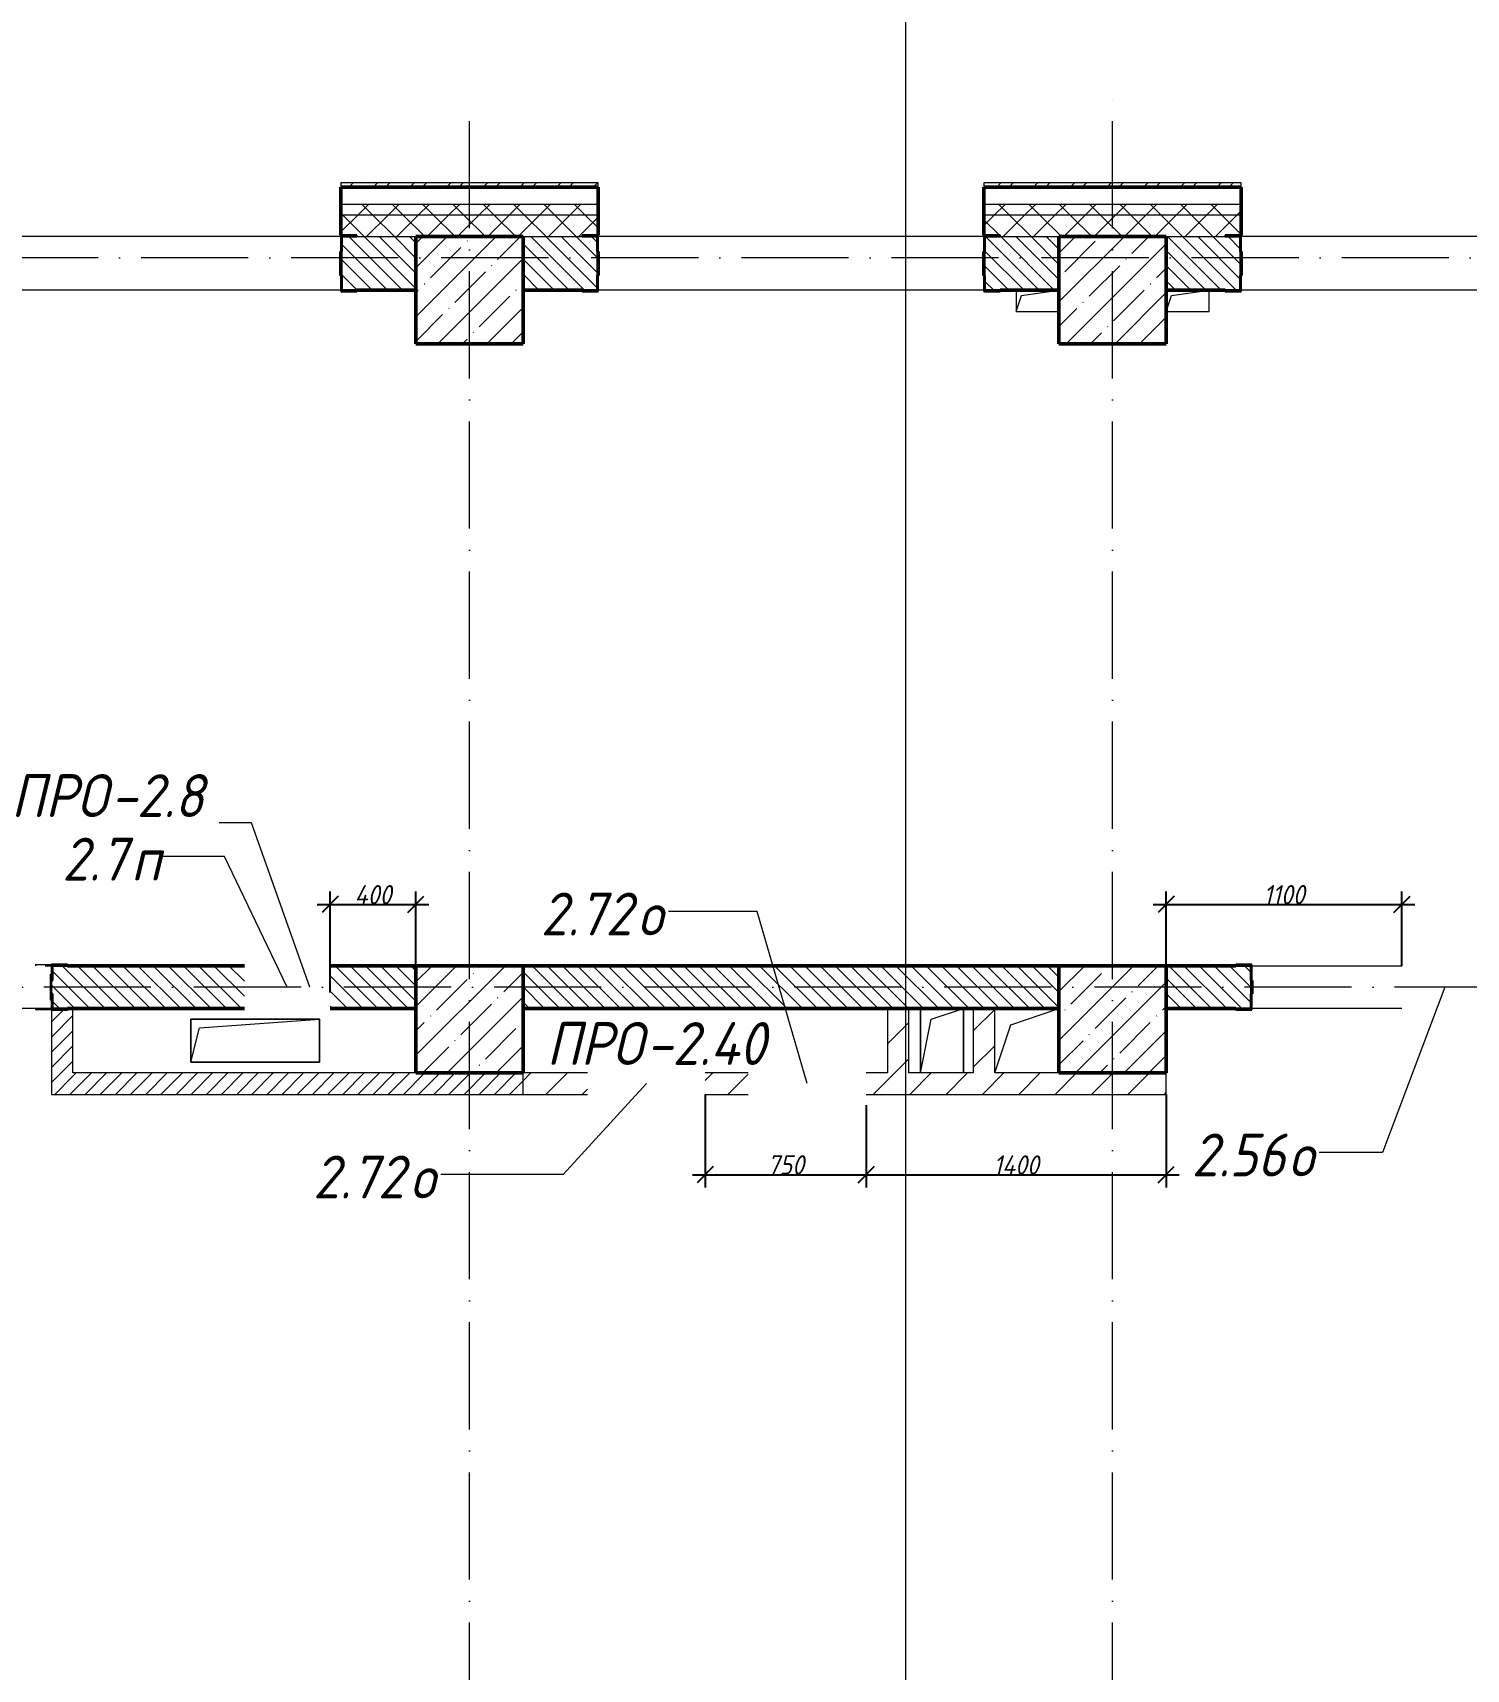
# Model space of a CAD drawing. Header units: millimetres. Extents: x -401725 to 250493, y 305116 to 802890.
# Drawn here: x 41903 to 48591, y 313343 to 320974 of the extents above; entities that cross this region are included whole.
import ezdxf

# ---------------------------------------------------------------- set-up
doc = ezdxf.new("R2010")
doc.units = ezdxf.units.MM
doc.linetypes.add('50_200_ШТРИХ_1Т_ш5_п1_п1_', pattern=[700, 500, -100, 0, -100])
for name, color, linetype, lineweight in [('A-____-____-DIMS', 7, 'Continuous', 9), ('A-FLOR-____-OTLN', 7, 'Continuous', 9), ('A-GENM-____-IDEN', 7, 'Continuous', 9), ('A-GENM-____-MCUT', 7, 'Continuous', 25), ('A-GENM-____-OTLN', 7, 'Continuous', 9), ('A-GENM-____-OTLN-1', 7, 'Continuous', 25), ('A-GLAZ-____-IDEN', 7, 'Continuous', 9), ('A-WALL-____-MCUT-2', 7, 'Continuous', 50), ('A-WALL-____-MCUT-3', 7, 'Continuous', 9), ('A-WALL-____-OTLN', 7, 'Continuous', 9), ('A-WALL-____-PATT-1', 7, 'Continuous', 9), ('A-WALL-FNSH-MCUT-1', 7, 'Continuous', 9), ('I-WALL-____-OTLN', 7, 'Continuous', 9), ('S-COLS-____-MCUT', 7, 'Continuous', 50), ('S-COLS-____-OTLN', 7, 'Continuous', 9), ('S-GRID-____-OTLN-1', 7, '50_200_ШТРИХ_1Т_ш5_п1_п1_', 9)]:
    doc.layers.add(name, color=color, linetype=linetype, lineweight=lineweight)
doc.layers.add('G-____-____-SYMB-1', color=9, linetype='Continuous', lineweight=9, true_color=0x808080)
doc.styles.add('ISOCPEUR_I_7', font='isocpeui.ttf', dxfattribs={"width": 0.9, "height": 90})
doc.styles.add('ISOCPEUR_I_9', font='isocpeui.ttf', dxfattribs={"width": 0.9, "height": 250})
doc.dimstyles.new('ISO-1_8_0_9К_СРЕДНИЙ_Кладочные_2', dxfattribs={"dimscale": 304.8, "dimtxt": 89.638306, "dimasz": 0.246063, "dimexe": 0.19685, "dimexo": 0, "dimgap": 0, "dimtad": 1, "dimdec": 3, "dimrnd": 0.001, "dimdsep": 46, "dimtxsty": 'ISOCPEUR_I_7', "dimblk1": 'OBLIQUE', "dimblk2": 'OBLIQUE', "dimsah": 1, "dimcen": 0.09, "dimdle": 0.19685, "dimazin": 0, "dimtfac": 1, "dimtdec": 4, "dimtix": 1, "dimtmove": 1, "dimatfit": 3, "dimfxl": 1, "dimtvp": 1, "dimtolj": 1, "dimtzin": 0, "dimarcsym": 2})
pattern_1 = [(45, (-15659.08, 310542.9), (-70.71068, 70.71068), []), (135, (-15659.08, 310542.9), (-70.71068, -70.71068), [])]
pattern_2 = [(45, (-15659.08, 310542.9), (-35.35534, 35.35534), [])]
pattern_3 = [(135, (-15659.08, 310542.9), (-35.35534, -35.35534), [])]
pattern_4 = [(45, (-15659.08, 310542.9), (-84.85281, 84.85281), [])]

# ---------------------------------------------------------------- blocks, each defined once
blk = doc.blocks.new('BSC_Колонна _Прямоугольная - 500х500-V54-АР1_План отверстий 2 этажа в осях 1-64_А-ГГ')
at = {"layer": 'S-COLS-____-OTLN'}
h = blk.add_hatch(dxfattribs=at)
h.set_pattern_fill('FP_83', color=256, style=0, pattern_type=2)
h.set_pattern_definition([(45, (-59600, -5831.04), (-114.04925, 114.04925), []), (45, (-59485.95, -5831.04), (-114.04925, 114.04925), [201.613, -40.323, 3.353, -36.97])])
h.paths.add_polyline_path([(-250, -250), (250, -250), (250, 250), (-250, 250)], flags=0)
at = {"layer": 'S-COLS-____-MCUT'}
for p, q in [((250, 250), (-250, 250)), ((-250, 250), (-250, -250)), ((250, -250), (250, 250)), ((-250, -250), (250, -250))]:
    blk.add_line(p, q, dxfattribs=at)
blk = doc.blocks.new('BSC_Колонна _Прямоугольная - 500х500-V92-АР1_План отверстий 2 этажа в осях 1-64_А-ГГ')
at = {"layer": 'S-COLS-____-OTLN'}
h = blk.add_hatch(dxfattribs=at)
h.set_pattern_fill('FP_121', color=256, style=0, pattern_type=2)
h.set_pattern_definition([(45, (-62600, -5831.04), (-114.04925, 114.04925), []), (45, (-62485.95, -5831.04), (-114.04925, 114.04925), [201.613, -40.323, 3.353, -36.97])])
h.paths.add_polyline_path([(-250, -250), (250, -250), (250, 250), (-250, 250)], flags=0)
at = {"layer": 'S-COLS-____-MCUT'}
for p, q in [((250, 250), (-250, 250)), ((-250, 250), (-250, -250)), ((250, -250), (250, 250)), ((-250, -250), (250, -250))]:
    blk.add_line(p, q, dxfattribs=at)
blk = doc.blocks.new('BSC_Колонна _Прямоугольная - 500х500-V97-АР1_План отверстий 2 этажа в осях 1-64_А-ГГ')
at = {"layer": 'S-COLS-____-OTLN'}
h = blk.add_hatch(dxfattribs=at)
h.set_pattern_fill('FP_126', color=256, style=0, pattern_type=2)
h.set_pattern_definition([(45, (-62600, -9231.04), (-114.04925, 114.04925), []), (45, (-62485.95, -9231.04), (-114.04925, 114.04925), [201.613, -40.323, 3.353, -36.97])])
h.paths.add_polyline_path([(-250, -250), (250, -250), (250, 250), (-250, 250), (-250, 104.8)], flags=0)
at = {"layer": 'S-COLS-____-MCUT'}
for p, q in [((250, 250), (-250, 250)), ((-250, 250), (-250, -250)), ((250, -250), (250, 250)), ((-250, -250), (250, -250))]:
    blk.add_line(p, q, dxfattribs=at)
blk = doc.blocks.new('BSC_Колонна _Прямоугольная - 500х500-V116-АР1_План отверстий 2 этажа в осях 1-64_А-ГГ')
at = {"layer": 'S-COLS-____-OTLN'}
h = blk.add_hatch(dxfattribs=at)
h.set_pattern_fill('FP_145', color=256, style=0, pattern_type=2)
h.set_pattern_definition([(45, (-59600, -9231.04), (-114.04925, 114.04925), []), (45, (-59485.95, -9231.04), (-114.04925, 114.04925), [201.613, -40.323, 3.353, -36.97])])
h.paths.add_polyline_path([(-250, -250), (250, -250), (250, 250), (-250, 250), (-250, 104.8)], flags=0)
at = {"layer": 'S-COLS-____-MCUT'}
for p, q in [((250, 250), (-250, 250)), ((-250, 250), (-250, -250)), ((250, -250), (250, 250)), ((-250, -250), (250, -250))]:
    blk.add_line(p, q, dxfattribs=at)
blk = doc.blocks.new('Фахверк_СКБ_Уголок - 250_2700-27497298-АР1_План отверстий 2 этажа в осях 1-64_А-ГГ')
at = {"layer": 'A-GENM-____-MCUT'}
for p, q in [((200, 181), (125, 181)), ((125, 181), (125, 106)), ((131, 106), (131, 175)), ((131, 175), (200, 175)), ((200, 175), (200, 181)), ((125, 106), (131, 106)), ((131, -6), (125, -6)), ((125, -6), (125, -81)), ((131, -75), (131, -6)), ((200, -75), (131, -75)), ((200, -81), (200, -75)), ((125, -81), (200, -81))]:
    blk.add_line(p, q, dxfattribs=at)
blk = doc.blocks.new('Фахверк_СКБ_Уголок - 200_3960-28268576-АР1_План отверстий 2 этажа в осях 1-64_А-ГГ')
at = {"layer": 'A-GENM-____-MCUT'}
for p, q in [((200, 156), (125, 156)), ((125, 156), (125, 81)), ((200, 150), (200, 156)), ((125, 81), (131, 81)), ((131, 81), (131, 150)), ((131, 150), (200, 150)), ((131, 19), (125, 19)), ((125, 19), (125, -56)), ((131, -50), (131, 19)), ((125, -56), (200, -56)), ((200, -50), (131, -50)), ((200, -56), (200, -50))]:
    blk.add_line(p, q, dxfattribs=at)
blk = doc.blocks.new('154_Стойка_СКБ_Уголок - СМ-2480_200-28346303-АР1_План отверстий 2 этажа в осях 1-64_А-ГГ')
at = {"layer": 'A-GENM-____-MCUT'}
for p, q in [((125, 156), (125, 81)), ((200, 156), (125, 156)), ((200, 150), (200, 156)), ((125, 81), (131, 81)), ((131, 81), (131, 150)), ((131, 150), (200, 150)), ((131, 19), (125, 19)), ((125, 19), (125, -56)), ((131, -50), (131, 19)), ((125, -56), (200, -56)), ((200, -50), (131, -50)), ((200, -56), (200, -50))]:
    blk.add_line(p, q, dxfattribs=at)
blk = doc.blocks.new('Стойка_Влож_Полоса боковая - Полоса-28213942-АР1_План отверстий 2 этажа в осях 1-64_А-ГГ')
at = {"layer": 'A-GENM-____-OTLN'}
for p, q in [((-5, 60), (0, 60)), ((-5, -60), (-5, 60)), ((0, 31), (0, -31)), ((0, -60), (-5, -60))]:
    blk.add_line(p, q, dxfattribs=at)
blk = doc.blocks.new('Стойка_Влож_Уголок_Опорный - Уголок-28213941-АР1_План отверстий 2 этажа в осях 1-64_А-ГГ')
at = {"layer": 'A-GENM-____-OTLN'}
for p, q in [((-212, -6), (-212, 0)), ((0, 0), (0, -6)), ((-212, -75), (-212, -6)), ((-212, -6), (-206, -6)), ((-212, -75), (-206, -75)), ((-6, -6), (0, -6)), ((-6, -75), (0, -75)), ((0, -6), (0, -75))]:
    blk.add_line(p, q, dxfattribs=at)
blk = doc.blocks.new('AR_Отверстие прямоугольное _в плите_ - AR_Отверстие прямоугольное _в плите_-30459197-АР1_План отверстий 2 этажа в осях 1-64_А-ГГ')
at = {"layer": 'A-GENM-____-OTLN'}
for p, q in [((300, 100), (-300, 100)), ((-300, 100), (-300, -100)), ((-260, 60), (300, 100)), ((300, -100), (300, 100)), ((-300, -100), (-260, 60)), ((-300, -100), (300, -100))]:
    blk.add_line(p, q, dxfattribs=at)
blk = doc.blocks.new('AR_Отверстие прямоугольное _в плите_ - AR_Отверстие прямоугольное _в плите_-V165-АР1_План отверстий 2 этажа в осях 1-64_А-ГГ')
at = {"layer": 'A-GENM-____-OTLN'}
for p, q in [((-100, 50), (-100, -50)), ((-100, -50), (-75, 25)), ((-75, 25), (100, 50)), ((-100, -50), (100, -50))]:
    blk.add_line(p, q, dxfattribs=at)
blk = doc.blocks.new('AR_Отверстие прямоугольное _в плите_ - AR_Отверстие прямоугольное _в плите_-V166-АР1_План отверстий 2 этажа в осях 1-64_А-ГГ')
at = {"layer": 'A-GENM-____-OTLN'}
for p, q in [((-100, -50), (-75, 25)), ((-75, 25), (100, 50)), ((100, -50), (100, 50)), ((-100, -50), (100, -50))]:
    blk.add_line(p, q, dxfattribs=at)
blk = doc.blocks.new('AR_Отверстие прямоугольное _в плите_ - AR_Отверстие прямоугольное _в плите_-V180-АР1_План отверстий 2 этажа в осях 1-64_А-ГГ')
at = {"layer": 'A-GENM-____-OTLN'}
for p, q in [((-100, 150), (-100, -150)), ((-100, -150), (-50, 100)), ((-50, 100), (100, 150)), ((100, -150), (100, 150))]:
    blk.add_line(p, q, dxfattribs=at)
blk = doc.blocks.new('AR_Отверстие прямоугольное _в плите_ - AR_Отверстие прямоугольное _в плите_-30459338-АР1_План отверстий 2 этажа в осях 1-64_А-ГГ')
at = {"layer": 'A-GENM-____-OTLN'}
for p, q in [((-75, 75), (150, 150)), ((-150, -150), (-75, 75))]:
    blk.add_line(p, q, dxfattribs=at)
blk = doc.blocks.new('_Oblique')
at = {"color": 0, "linetype": 'ByBlock', "lineweight": -2}
blk.add_line((-0.5, -0.5), (0.5, 0.5), dxfattribs=at)
blk = doc.blocks.new('*D9357')
at = {"layer": 'A-____-____-DIMS', "color": 0, "lineweight": -2, "transparency": 16777216}
for p, q in [((43290.9, 316499.3), (43290.9, 316970)), ((43690.9, 316623.9), (43690.9, 316970)), ((43230.9, 316910), (43750.9, 316910))]:
    blk.add_line(p, q, dxfattribs=at)
at = {"layer": 'Defpoints', "color": 0, "transparency": 16777216}
for p in [(43690.9, 316910), (43690.9, 316623.9), (43290.9, 316499.3)]:
    blk.add_point(p, dxfattribs=at)
at = {"layer": 'A-____-____-DIMS', "color": 0, "lineweight": -2, "transparency": 16777216, "xscale": 75, "yscale": 75, "zscale": 75, "rotation": 180}
blk.add_blockref('_Oblique', (43290.9, 316910), dxfattribs=at)
at = {"layer": 'A-____-____-DIMS', "color": 0, "lineweight": -2, "transparency": 16777216, "xscale": 75, "yscale": 75, "zscale": 75}
blk.add_blockref('_Oblique', (43690.9, 316910), dxfattribs=at)
at = {"layer": 'A-____-____-DIMS', "color": 0, "transparency": 16777216, "insert": (43490.9, 316955), "char_height": 90, "width": 426.127, "attachment_point": 5, "style": 'ISOCPEUR_I_7'}
blk.add_mtext('\\A1;400', dxfattribs=at)
blk = doc.blocks.new('*D9276')
at = {"layer": 'A-____-____-DIMS', "color": 0, "lineweight": -2, "transparency": 16777216}
for p, q in [((47190.9, 316623.9), (47190.9, 316970)), ((48290.9, 316623.9), (48290.9, 316970)), ((47130.9, 316910), (48350.9, 316910))]:
    blk.add_line(p, q, dxfattribs=at)
at = {"layer": 'Defpoints', "color": 0, "transparency": 16777216}
for p in [(48290.9, 316910), (47190.9, 316623.9), (48290.9, 316623.9)]:
    blk.add_point(p, dxfattribs=at)
at = {"layer": 'A-____-____-DIMS', "color": 0, "lineweight": -2, "transparency": 16777216, "xscale": 75, "yscale": 75, "zscale": 75, "rotation": 180}
blk.add_blockref('_Oblique', (47190.9, 316910), dxfattribs=at)
at = {"layer": 'A-____-____-DIMS', "color": 0, "lineweight": -2, "transparency": 16777216, "xscale": 75, "yscale": 75, "zscale": 75}
blk.add_blockref('_Oblique', (48290.9, 316910), dxfattribs=at)
at = {"layer": 'A-____-____-DIMS', "color": 0, "transparency": 16777216, "insert": (47740.9, 316955), "char_height": 90, "width": 463.361, "attachment_point": 5, "style": 'ISOCPEUR_I_7'}
blk.add_mtext('\\A1;1100', dxfattribs=at)
blk = doc.blocks.new('*D9277')
at = {"layer": 'A-____-____-DIMS', "color": 0, "lineweight": -2, "transparency": 16777216}
for p, q in [((45040.9, 316023.9), (45040.9, 315589.4)), ((45790.9, 315973.9), (45790.9, 315589.4)), ((44980.9, 315649.4), (45850.9, 315649.4))]:
    blk.add_line(p, q, dxfattribs=at)
at = {"layer": 'Defpoints', "color": 0, "transparency": 16777216}
for p in [(45040.9, 316023.9), (45790.9, 315973.9), (45790.9, 315649.4)]:
    blk.add_point(p, dxfattribs=at)
at = {"layer": 'A-____-____-DIMS', "color": 0, "lineweight": -2, "transparency": 16777216, "xscale": 75, "yscale": 75, "zscale": 75, "rotation": 180}
blk.add_blockref('_Oblique', (45040.9, 315649.4), dxfattribs=at)
at = {"layer": 'A-____-____-DIMS', "color": 0, "lineweight": -2, "transparency": 16777216, "xscale": 75, "yscale": 75, "zscale": 75}
blk.add_blockref('_Oblique', (45790.9, 315649.4), dxfattribs=at)
at = {"layer": 'A-____-____-DIMS', "color": 0, "transparency": 16777216, "insert": (45415.9, 315695), "char_height": 90, "width": 409.578, "attachment_point": 5, "style": 'ISOCPEUR_I_7'}
blk.add_mtext('\\A1;750', dxfattribs=at)
blk = doc.blocks.new('*D9278')
at = {"layer": 'A-____-____-DIMS', "color": 0, "lineweight": -2, "transparency": 16777216}
for p, q in [((47190.9, 316023.9), (47190.9, 315589.4)), ((45790.9, 315973.9), (45790.9, 315589.4)), ((45730.9, 315649.4), (47250.9, 315649.4))]:
    blk.add_line(p, q, dxfattribs=at)
at = {"layer": 'Defpoints', "color": 0, "transparency": 16777216}
for p in [(47190.9, 316023.9), (45790.9, 315973.9), (47190.9, 315649.4)]:
    blk.add_point(p, dxfattribs=at)
at = {"layer": 'A-____-____-DIMS', "color": 0, "lineweight": -2, "transparency": 16777216, "xscale": 75, "yscale": 75, "zscale": 75, "rotation": 180}
blk.add_blockref('_Oblique', (45790.9, 315649.4), dxfattribs=at)
at = {"layer": 'A-____-____-DIMS', "color": 0, "lineweight": -2, "transparency": 16777216, "xscale": 75, "yscale": 75, "zscale": 75}
blk.add_blockref('_Oblique', (47190.9, 315649.4), dxfattribs=at)
at = {"layer": 'A-____-____-DIMS', "color": 0, "transparency": 16777216, "insert": (46490.9, 315694.4), "char_height": 90, "width": 521.281, "attachment_point": 5, "style": 'ISOCPEUR_I_7'}
blk.add_mtext('\\A1;1400', dxfattribs=at)

msp = doc.modelspace()

# ---------------------------------------------------------------- hatches: boundary and pattern name
at = {"layer": 'A-WALL-____-PATT-1'}
h = msp.add_hatch(dxfattribs=at)
h.set_pattern_fill('FP_3', color=256, style=0, pattern_type=2)
h.set_pattern_definition([(45, (-15659.08, 310542.9), (-85.53659, 85.53659), []), (45, (-15602.06, 310542.9), (-85.53659, 85.53659), [])])
h.paths.add_polyline_path([(56205.9187, 320253.9433), (56205.9187, 320273.9433), (52340.9187, 320273.9433), (52340.9187, 320253.9433), (55025.8006, 320253.9433)], flags=0)
h.paths.add_polyline_path([(50540.9187, 320253.9433), (50540.9187, 320273.9433), (49340.9187, 320273.9433), (49340.9187, 320253.9433), (49723.4078, 320253.9433)], flags=0)
h.paths.add_polyline_path([(47540.9187, 320253.9433), (47540.9187, 320273.9433), (46340.9187, 320273.9433), (46340.9187, 320253.9433), (47072.2113, 320253.9433)], flags=0)
h.paths.add_polyline_path([(43537.2827, 320253.9433), (44540.9187, 320253.9433), (44540.9187, 320273.9433), (43340.9187, 320273.9433), (43340.9187, 320253.9433)], flags=0)
h.paths.add_polyline_path([(40886.0863, 320253.9433), (41540.9187, 320253.9433), (41540.9187, 320273.9433), (40340.9187, 320273.9433), (40340.9187, 320253.9433)], flags=0)
h.paths.add_polyline_path([(38540.9187, 320253.9433), (38540.9187, 320273.9433), (37340.9187, 320273.9433), (37340.9187, 320253.9433), (37351.1577, 320253.9433)], flags=0)
h.paths.add_polyline_path([(35540.9187, 320253.9433), (35540.9187, 320273.9433), (34340.9187, 320273.9433), (34340.9187, 320253.9433), (34699.9613, 320253.9433)], flags=0)
h.paths.add_polyline_path([(29540.9187, 320253.9433), (29540.9187, 320273.9433), (28340.9187, 320273.9433), (28340.9187, 320253.9433), (28513.8363, 320253.9433)], flags=0)
h.paths.add_polyline_path([(31340.9187, 320253.9433), (32540.9187, 320253.9433), (32540.9187, 320273.9433), (31340.9187, 320273.9433)], flags=0)
h.paths.add_polyline_path([(25340.9187, 320253.9433), (26540.9187, 320253.9433), (26540.9187, 320273.9433), (25340.9187, 320273.9433)], flags=0)
h.paths.add_polyline_path([(22675.9187, 320253.9433), (23540.9187, 320253.9433), (23540.9187, 320273.9433), (22675.9187, 320273.9433)], flags=0)
h = msp.add_hatch(dxfattribs=at)
h.set_pattern_fill('FP_1', color=256, style=0, pattern_type=2)
h.set_pattern_definition(pattern_1)
h.paths.add_polyline_path([(58690.9187, 320123.9433), (58690.9187, 320173.9433), (52340.9187, 320173.9433), (52340.9187, 320123.9433), (58560.7292, 320123.9433)], flags=0)
h.paths.add_polyline_path([(49723.4078, 320123.9433), (50540.9187, 320123.9433), (50540.9187, 320173.9433), (49340.9187, 320173.9433), (49340.9187, 320123.9433)], flags=0)
h.paths.add_polyline_path([(47540.9187, 320123.9433), (47540.9187, 320173.9433), (46340.9187, 320173.9433), (46340.9187, 320123.9433), (47072.2113, 320123.9433)], flags=0)
h.paths.add_polyline_path([(44540.9187, 320123.9433), (44540.9187, 320173.9433), (43340.9187, 320173.9433), (43340.9187, 320123.9433), (44421.0149, 320123.9433)], flags=0)
h.paths.add_polyline_path([(41540.9187, 320123.9433), (41540.9187, 320173.9433), (40340.9187, 320173.9433), (40340.9187, 320123.9433), (40886.0863, 320123.9433)], flags=0)
h.paths.add_polyline_path([(37340.9187, 320123.9433), (38540.9187, 320123.9433), (38540.9187, 320173.9433), (37340.9187, 320173.9433)], flags=0)
h.paths.add_polyline_path([(34340.9187, 320123.9433), (35540.9187, 320123.9433), (35540.9187, 320173.9433), (34340.9187, 320173.9433)], flags=0)
h.paths.add_polyline_path([(32048.7649, 320123.9433), (32540.9187, 320123.9433), (32540.9187, 320173.9433), (31340.9187, 320173.9433), (31340.9187, 320123.9433)], flags=0)
h.paths.add_polyline_path([(29540.9187, 320123.9433), (29540.9187, 320173.9433), (28340.9187, 320173.9433), (28340.9187, 320123.9433), (28513.8363, 320123.9433)], flags=0)
h.paths.add_polyline_path([(26540.9187, 320123.9433), (26540.9187, 320173.9433), (25340.9187, 320173.9433), (25340.9187, 320123.9433), (25862.6399, 320123.9433)], flags=0)
h.paths.add_polyline_path([(22140.9187, 320123.9433), (23540.9187, 320123.9433), (23540.9187, 320173.9433), (22140.9187, 320173.9433)], flags=0)
h.paths.add_polyline_path([(20340.9187, 320123.9433), (20340.9187, 320173.9433), (19140.9187, 320173.9433), (19140.9187, 320123.9433), (19676.5149, 320123.9433)], flags=0)
h.paths.add_polyline_path([(11340.9187, 320123.9433), (11340.9187, 320173.9433), (8170.9187, 320173.9433), (8170.9187, 320123.9433), (9071.7291, 320123.9433)], flags=0)
h = msp.add_hatch(dxfattribs=at)
h.set_pattern_fill('FP_1', color=256, style=0, pattern_type=2)
h.set_pattern_definition(pattern_1)
h.paths.add_polyline_path([(58690.9187, 320023.9433), (58690.9187, 320123.9433), (52340.9187, 320123.9433), (52340.9187, 320029.9433), (52415.9187, 320029.9433), (52415.9187, 320023.9433), (58560.7292, 320023.9433)], flags=0)
h.paths.add_polyline_path([(49723.4078, 320023.9433), (50465.9187, 320023.9433), (50465.9187, 320029.9433), (50540.9187, 320029.9433), (50540.9187, 320123.9433), (49340.9187, 320123.9433), (49340.9187, 320029.9433), (49415.9187, 320029.9433), (49415.9187, 320023.9433)], flags=0)
h.paths.add_polyline_path([(47465.9187, 320023.9433), (47465.9187, 320029.9433), (47540.9187, 320029.9433), (47540.9187, 320123.9433), (46340.9187, 320123.9433), (46340.9187, 320029.9433), (46415.9187, 320029.9433), (46415.9187, 320023.9433), (47190.9187, 320023.9433)], flags=0)
h.paths.add_polyline_path([(43690.9187, 320023.9433), (44465.9187, 320023.9433), (44465.9187, 320029.9433), (44540.9187, 320029.9433), (44540.9187, 320123.9433), (43340.9187, 320123.9433), (43340.9187, 320029.9433), (43415.9187, 320029.9433), (43415.9187, 320023.9433), (43537.2827, 320023.9433)], flags=0)
h.paths.add_polyline_path([(40886.0863, 320023.9433), (41465.9187, 320023.9433), (41465.9187, 320029.9433), (41540.9187, 320029.9433), (41540.9187, 320123.9433), (40340.9187, 320123.9433), (40340.9187, 320029.9433), (40415.9187, 320029.9433), (40415.9187, 320023.9433)], flags=0)
h.paths.add_polyline_path([(38190.9187, 320023.9433), (38465.9187, 320023.9433), (38465.9187, 320029.9433), (38540.9187, 320029.9433), (38540.9187, 320123.9433), (37340.9187, 320123.9433), (37340.9187, 320029.9433), (37415.9187, 320029.9433), (37415.9187, 320023.9433), (37690.9187, 320023.9433)], flags=0)
h.paths.add_polyline_path([(35190.9187, 320023.9433), (35465.9187, 320023.9433), (35465.9187, 320029.9433), (35540.9187, 320029.9433), (35540.9187, 320123.9433), (34340.9187, 320123.9433), (34340.9187, 320029.9433), (34415.9187, 320029.9433), (34415.9187, 320023.9433), (34699.9613, 320023.9433)], flags=0)
h.paths.add_polyline_path([(32465.9187, 320023.9433), (32465.9187, 320029.9433), (32540.9187, 320029.9433), (32540.9187, 320123.9433), (31340.9187, 320123.9433), (31340.9187, 320029.9433), (31415.9187, 320029.9433), (31415.9187, 320023.9433), (32048.7649, 320023.9433)], flags=0)
h.paths.add_polyline_path([(29465.9187, 320023.9433), (29465.9187, 320029.9433), (29540.9187, 320029.9433), (29540.9187, 320123.9433), (28340.9187, 320123.9433), (28340.9187, 320029.9433), (28415.9187, 320029.9433), (28415.9187, 320023.9433), (29190.9187, 320023.9433)], flags=0)
h.paths.add_polyline_path([(25415.9187, 320023.9433), (26465.9187, 320023.9433), (26465.9187, 320029.9433), (26540.9187, 320029.9433), (26540.9187, 320123.9433), (25340.9187, 320123.9433), (25340.9187, 320029.9433), (25415.9187, 320029.9433)], flags=0)
h.paths.add_polyline_path([(23190.9187, 320023.9433), (23465.9187, 320023.9433), (23465.9187, 320029.9433), (23540.9187, 320029.9433), (23540.9187, 320123.9433), (22140.9187, 320123.9433), (22140.9187, 320023.9433), (22640.9187, 320023.9433)], flags=0)
h.paths.add_polyline_path([(19676.5149, 320023.9433), (20265.9187, 320023.9433), (20265.9187, 320029.9433), (20340.9187, 320029.9433), (20340.9187, 320123.9433), (19140.9187, 320123.9433), (19140.9187, 320023.9433), (19640.9187, 320023.9433)], flags=0)
h.paths.add_polyline_path([(11265.9187, 320023.9433), (11265.9187, 320029.9433), (11340.9187, 320029.9433), (11340.9187, 320123.9433), (8170.9187, 320123.9433), (8170.9187, 320023.9433), (10640.9187, 320023.9433)], flags=0)
h = msp.add_hatch(dxfattribs=at)
h.set_pattern_fill('FP_6', color=256, style=0, pattern_type=2)
h.set_pattern_definition(pattern_3)
h.paths.add_polyline_path([(43346.9187, 319773.9433), (43690.9187, 319773.9433), (43690.9187, 320023.9433), (43346.9187, 320023.9433), (43346.9187, 319954.9433), (43340.9187, 319954.9433), (43340.9187, 319842.9433), (43346.9187, 319842.9433), (43346.9187, 319778.229)], flags=0)
h.paths.add_polyline_path([(40886.0863, 319773.9433), (41534.9187, 319773.9433), (41534.9187, 319842.9433), (41540.9187, 319842.9433), (41540.9187, 319954.9433), (41534.9187, 319954.9433), (41534.9187, 320023.9433), (40346.9187, 320023.9433), (40346.9187, 319954.9433), (40340.9187, 319954.9433), (40340.9187, 319842.9433), (40346.9187, 319842.9433), (40346.9187, 319773.9433), (40415.9187, 319773.9433)], flags=0)
h.paths.add_polyline_path([(38534.9187, 319773.9433), (38534.9187, 319842.9433), (38540.9187, 319842.9433), (38540.9187, 319954.9433), (38534.9187, 319954.9433), (38534.9187, 320023.9433), (38190.9187, 320023.9433), (38190.9187, 319773.9433), (38465.9187, 319773.9433)], flags=0)
h = msp.add_hatch(dxfattribs=at)
h.set_pattern_fill('FP_6', color=256, style=0, pattern_type=2)
h.set_pattern_definition(pattern_3)
h.paths.add_polyline_path([(46690.9187, 319773.9433), (46690.9187, 320023.9433), (46346.9187, 320023.9433), (46346.9187, 319954.9433), (46340.9187, 319954.9433), (46340.9187, 319842.9433), (46346.9187, 319842.9433), (46346.9187, 319773.9433), (46415.9187, 319773.9433)], flags=0)
h.paths.add_polyline_path([(44534.9187, 319773.9433), (44534.9187, 319842.9433), (44540.9187, 319842.9433), (44540.9187, 319954.9433), (44534.9187, 319954.9433), (44534.9187, 320023.9433), (44190.9187, 320023.9433), (44190.9187, 319773.9433), (44465.9187, 319773.9433)], flags=0)
h = msp.add_hatch(dxfattribs=at)
h.set_pattern_fill('FP_6', color=256, style=0, pattern_type=2)
h.set_pattern_definition(pattern_3)
h.paths.add_polyline_path([(52346.9187, 319773.9433), (52690.9187, 319773.9433), (52690.9187, 320023.9433), (52346.9187, 320023.9433), (52346.9187, 319954.9433), (52340.9187, 319954.9433), (52340.9187, 319842.9433), (52346.9187, 319842.9433), (52346.9187, 319778.229)], flags=0)
h.paths.add_polyline_path([(50465.9187, 319773.9433), (50534.9187, 319773.9433), (50534.9187, 319842.9433), (50540.9187, 319842.9433), (50540.9187, 319954.9433), (50534.9187, 319954.9433), (50534.9187, 320023.9433), (49346.9187, 320023.9433), (49346.9187, 319954.9433), (49340.9187, 319954.9433), (49340.9187, 319842.9433), (49346.9187, 319842.9433), (49346.9187, 319773.9433), (49723.4078, 319773.9433)], flags=0)
h.paths.add_polyline_path([(47465.9187, 319773.9433), (47534.9187, 319773.9433), (47534.9187, 319842.9433), (47540.9187, 319842.9433), (47540.9187, 319954.9433), (47534.9187, 319954.9433), (47534.9187, 320023.9433), (47190.9187, 320023.9433), (47190.9187, 319773.9433)], flags=0)
h = msp.add_hatch(dxfattribs=at)
h.set_pattern_fill('FP_6', color=256, style=0, pattern_type=2)
h.set_pattern_definition(pattern_3)
h.paths.add_polyline_path([(43690.9187, 316423.9433), (43690.9187, 316623.9433), (43290.9187, 316623.9433), (43290.9187, 316423.9433)], flags=0)
h.paths.add_polyline_path([(40296.9187, 316423.9433), (41084.9187, 316423.9433), (41084.9187, 316492.9433), (41090.9187, 316492.9433), (41090.9187, 316554.9433), (41084.9187, 316554.9433), (41084.9187, 316623.9433), (40296.9187, 316623.9433), (40296.9187, 316554.9433), (40290.9187, 316554.9433), (40290.9187, 316492.9433), (40296.9187, 316492.9433), (40296.9187, 316463.9433)], flags=0)
h.paths.add_polyline_path([(41996.9187, 316423.9433), (42890.9187, 316423.9433), (42890.9187, 316623.9433), (41996.9187, 316623.9433), (41996.9187, 316554.9433), (41990.9187, 316554.9433), (41990.9187, 316492.9433), (41996.9187, 316492.9433), (41996.9187, 316424.6491)], flags=0)
h.paths.add_polyline_path([(38515.9187, 316423.9433), (38584.9187, 316423.9433), (38584.9187, 316492.9433), (38590.9187, 316492.9433), (38590.9187, 316554.9433), (38584.9187, 316554.9433), (38584.9187, 316623.9433), (38190.9187, 316623.9433), (38190.9187, 316423.9433)], flags=0)
h = msp.add_hatch(dxfattribs=at)
h.set_pattern_fill('FP_6', color=256, style=0, pattern_type=2)
h.set_pattern_definition(pattern_3)
h.paths.add_polyline_path([(46690.9187, 316423.9433), (46690.9187, 316623.9433), (44190.9187, 316623.9433), (44190.9187, 316423.9433), (44421.0149, 316423.9433)], flags=0)
h = msp.add_hatch(dxfattribs=at)
h.set_pattern_fill('FP_6', color=256, style=0, pattern_type=2)
h.set_pattern_definition(pattern_3)
h.paths.add_polyline_path([(52590.9187, 316423.9433), (52690.9187, 316423.9433), (52690.9187, 316623.9433), (52590.9187, 316623.9433), (52590.9187, 316429.8256)], flags=0)
h.paths.add_polyline_path([(52090.9187, 316423.9433), (52090.9187, 316623.9433), (49296.9187, 316623.5903), (49296.9187, 316554.9433), (49290.9187, 316554.9433), (49290.9187, 316492.9433), (49296.9187, 316492.9433), (49296.9187, 316423.9433), (51490.872, 316423.9433)], flags=0)
h.paths.add_polyline_path([(47515.9187, 316423.9433), (47584.9187, 316423.9433), (47584.9187, 316492.9433), (47590.9187, 316492.9433), (47590.9187, 316554.9433), (47584.9187, 316554.9433), (47584.9187, 316623.9433), (47190.9187, 316623.9433), (47190.9187, 316423.9433)], flags=0)
h = msp.add_hatch(dxfattribs=at)
h.set_pattern_fill('FP_5', color=256, style=0, pattern_type=2)
h.set_pattern_definition(pattern_2)
h.paths.add_polyline_path([(42090.9187, 316023.9433), (42090.9187, 316423.9433), (42065.9187, 316423.9433), (42065.9187, 316417.9433), (41990.9187, 316417.9433), (41990.9187, 316023.9433)], flags=0)
h = msp.add_hatch(dxfattribs=at)
h.set_pattern_fill('FP_4', color=256, style=0, pattern_type=2)
h.set_pattern_definition(pattern_4)
h.paths.add_polyline_path([(45990.9187, 316123.9433), (45990.9187, 316423.9433), (45890.9187, 316423.9433), (45890.9187, 316123.9433)], flags=0)
h = msp.add_hatch(dxfattribs=at)
h.set_pattern_fill('FP_4', color=256, style=0, pattern_type=2)
h.set_pattern_definition(pattern_4)
h.paths.add_polyline_path([(46390.9187, 316123.9433), (46390.9187, 316423.9433), (46290.9187, 316423.9433), (46290.9187, 316123.9433)], flags=0)
h = msp.add_hatch(dxfattribs=at)
h.set_pattern_fill('FP_5', color=256, style=0, pattern_type=2)
h.set_pattern_definition(pattern_2)
h.paths.add_polyline_path([(42090.9187, 316023.9433), (44190.9187, 316023.9433), (44190.9187, 316123.9433), (42090.9187, 316123.9433)], flags=0)
h = msp.add_hatch(dxfattribs=at)
h.set_pattern_fill('FP_4', color=256, style=0, pattern_type=2)
h.set_pattern_definition(pattern_4)
h.paths.add_polyline_path([(47190.9187, 316023.9433), (47190.9187, 316123.9433), (45790.9187, 316123.9433), (45790.9187, 316023.9433), (46690.9187, 316023.9433)], flags=0)
h.paths.add_polyline_path([(45240.9187, 316023.9433), (45240.9187, 316123.9433), (45040.9187, 316123.9433), (45040.9187, 316023.9433)], flags=0)
h.paths.add_polyline_path([(44490.9187, 316023.9433), (44490.9187, 316123.9433), (44190.9187, 316123.9433), (44190.9187, 316023.9433), (44421.0149, 316023.9433)], flags=0)

# ---------------------------------------------------------------- linework, layer by layer
at = {"layer": 'A-FLOR-____-OTLN'}
for p, q in [((46045.2966, 316123.9433), (46045.2966, 316423.9433)), ((46245.2966, 316423.9433), (46245.2966, 316123.9433)), ((42640.9187, 316373.9433), (43240.9187, 316373.9433)), ((42640.9187, 316173.9433), (42640.9187, 316373.9433)), ((43240.9187, 316373.9433), (43240.9187, 316173.9433)), ((43240.9187, 316173.9433), (42640.9187, 316173.9433))]:
    msp.add_line(p, q, dxfattribs=at)
at = {"layer": 'A-GENM-____-IDEN'}
for p, q in [((42924.6774, 317289.8345), (42772.7961, 317289.8345)), ((43196.1299, 316523.9433), (42924.6774, 317289.8345))]:
    msp.add_line(p, q, dxfattribs=at)
at = {"layer": 'A-GLAZ-____-IDEN'}
for p, q in [((42797.8697, 317133.2791), (42504.8208, 317133.2791)), ((43090.9187, 316523.9433), (42797.8697, 317133.2791)), ((45282.2411, 316877.3093), (44868.7932, 316877.3093)), ((45515.9187, 316073.9433), (45282.2411, 316877.3093)), ((48490.9187, 316523.9433), (48200.3127, 315753.6218)), ((44765.9187, 316073.9433), (44378.1023, 315651.0174)), ((48200.3127, 315753.6218), (47905.2058, 315753.6218)), ((44378.1023, 315651.0174), (43806.9526, 315651.0174))]:
    msp.add_line(p, q, dxfattribs=at)
at = {"layer": 'A-WALL-____-MCUT-2'}
for p, q in [((44540.9187, 320253.9433), (43340.9187, 320253.9433)), ((43340.9187, 320253.9433), (43340.9187, 320029.9433)), ((44540.9187, 320029.9433), (44540.9187, 320253.9433)), ((47540.9187, 320253.9433), (46340.9187, 320253.9433)), ((46340.9187, 320253.9433), (46340.9187, 320029.9433)), ((47540.9187, 320029.9433), (47540.9187, 320253.9433)), ((43340.9187, 319954.9433), (43340.9187, 319842.9433)), ((44540.9187, 319842.9433), (44540.9187, 319954.9433)), ((46340.9187, 319954.9433), (46340.9187, 319842.9433)), ((47540.9187, 319842.9433), (47540.9187, 319954.9433)), ((43415.9187, 319773.9433), (43690.9187, 319773.9433)), ((44190.9187, 319773.9433), (44465.9187, 319773.9433)), ((46415.9187, 319773.9433), (46690.9187, 319773.9433)), ((47190.9187, 319773.9433), (47465.9187, 319773.9433)), ((42890.9187, 316623.9433), (42065.9187, 316623.9433)), ((43690.9187, 316623.9433), (43290.9187, 316623.9433)), ((46690.9187, 316623.9433), (44190.9187, 316623.9433)), ((47515.9187, 316623.9433), (47190.9187, 316623.9433)), ((47590.9187, 316492.9433), (47590.9187, 316554.9433)), ((42065.9187, 316423.9433), (42890.9187, 316423.9433)), ((43290.9187, 316423.9433), (43690.9187, 316423.9433)), ((44190.9187, 316423.9433), (46690.9187, 316423.9433)), ((47190.9187, 316423.9433), (47515.9187, 316423.9433))]:
    msp.add_line(p, q, dxfattribs=at)
at = {"layer": 'A-WALL-____-MCUT-3'}
for p, q in [((44540.9187, 320173.9433), (43340.9187, 320173.9433)), ((44540.9187, 320123.9433), (43340.9187, 320123.9433)), ((47540.9187, 320173.9433), (46340.9187, 320173.9433)), ((47540.9187, 320123.9433), (46340.9187, 320123.9433)), ((43415.9187, 320023.9433), (43690.9187, 320023.9433)), ((44190.9187, 320023.9433), (44465.9187, 320023.9433)), ((46415.9187, 320023.9433), (46690.9187, 320023.9433)), ((47190.9187, 320023.9433), (47465.9187, 320023.9433))]:
    msp.add_line(p, q, dxfattribs=at)
at = {"layer": 'A-WALL-____-OTLN'}
for p, q in [((43340.9187, 320023.9433), (41540.9187, 320023.9433)), ((46340.9187, 320023.9433), (44540.9187, 320023.9433)), ((49340.9187, 320023.9433), (47540.9187, 320023.9433)), ((43340.9187, 319773.9433), (41540.9187, 319773.9433)), ((46340.9187, 319773.9433), (44540.9187, 319773.9433)), ((49340.9187, 319773.9433), (47540.9187, 319773.9433))]:
    msp.add_line(p, q, dxfattribs=at)
at = {"layer": 'A-WALL-FNSH-MCUT-1'}
for p, q in [((44540.9187, 320273.9433), (43340.9187, 320273.9433)), ((43340.9187, 320273.9433), (43340.9187, 320253.9433)), ((43340.9187, 320253.9433), (43340.9187, 320253.9433)), ((44540.9187, 320253.9433), (44540.9187, 320273.9433)), ((47540.9187, 320273.9433), (46340.9187, 320273.9433)), ((46340.9187, 320273.9433), (46340.9187, 320253.9433)), ((46340.9187, 320253.9433), (46340.9187, 320253.9433)), ((47540.9187, 320253.9433), (47540.9187, 320273.9433)), ((41990.9187, 316417.9433), (41990.9187, 316023.9433)), ((42090.9187, 316123.9433), (42090.9187, 316423.9433)), ((45890.9187, 316423.9433), (45890.9187, 316123.9433)), ((45990.9187, 316123.9433), (45990.9187, 316423.9433)), ((46290.9187, 316423.9433), (46290.9187, 316123.9433)), ((46390.9187, 316123.9433), (46390.9187, 316423.9433)), ((43690.9187, 316123.9433), (42090.9187, 316123.9433)), ((44190.9187, 316023.9433), (44190.9187, 316123.9433)), ((44490.9187, 316123.9433), (44190.9187, 316123.9433)), ((45240.9187, 316123.9433), (45040.9187, 316123.9433)), ((45890.9187, 316123.9433), (45790.9187, 316123.9433)), ((46290.9187, 316123.9433), (45990.9187, 316123.9433)), ((46690.9187, 316123.9433), (46390.9187, 316123.9433)), ((47190.9187, 316023.9433), (47190.9187, 316123.9433)), ((41990.9187, 316023.9433), (44490.9187, 316023.9433)), ((45040.9187, 316023.9433), (45240.9187, 316023.9433)), ((45790.9187, 316023.9433), (47190.9187, 316023.9433))]:
    msp.add_line(p, q, dxfattribs=at)
at = {"layer": 'G-____-____-SYMB-1'}
msp.add_line((45975.2274, 360383.6071), (45975.2274, 306158.2119), dxfattribs=at)
at = {"layer": 'I-WALL-____-OTLN'}
for p, q in [((41960.9187, 316623.9433), (41990.9187, 316623.9433)), ((47590.9187, 316623.9433), (48290.9187, 316623.9433)), ((41990.9187, 316423.9433), (41090.9187, 316423.9433)), ((48290.9187, 316423.9433), (47590.9187, 316423.9433))]:
    msp.add_line(p, q, dxfattribs=at)
at = {"layer": 'S-GRID-____-OTLN-1'}
for p, q in [((43940.9187, 306060.2949), (43940.9187, 320693.4406)), ((46940.9187, 306060.2949), (46940.9187, 320693.4406)), ((88415.3253, 319923.9433), (-20104.6453, 319923.9433)), ((74659.706, 316523.9433), (-20327.8515, 316523.9433))]:
    msp.add_line(p, q, dxfattribs=at)

# ---------------------------------------------------------------- block references
at = {"layer": 'A-GENM-____-OTLN'}
for name, p in [('AR_Отверстие прямоугольное _в плите_ - AR_Отверстие прямоугольное _в плите_-V165-АР1_План отверстий 2 этажа в осях 1-64_А-ГГ', (46590.9187, 319723.9433)), ('AR_Отверстие прямоугольное _в плите_ - AR_Отверстие прямоугольное _в плите_-V166-АР1_План отверстий 2 этажа в осях 1-64_А-ГГ', (47290.9187, 319723.9433)), ('Стойка_Влож_Полоса боковая - Полоса-28213942-АР1_План отверстий 2 этажа в осях 1-64_А-ГГ', (41990.9187, 316523.9433)), ('AR_Отверстие прямоугольное _в плите_ - AR_Отверстие прямоугольное _в плите_-V180-АР1_План отверстий 2 этажа в осях 1-64_А-ГГ', (46145.2966, 316273.9433)), ('AR_Отверстие прямоугольное _в плите_ - AR_Отверстие прямоугольное _в плите_-30459338-АР1_План отверстий 2 этажа в осях 1-64_А-ГГ', (46540.9187, 316273.9433)), ('AR_Отверстие прямоугольное _в плите_ - AR_Отверстие прямоугольное _в плите_-30459197-АР1_План отверстий 2 этажа в осях 1-64_А-ГГ', (42940.9187, 316273.9433))]:
    msp.add_blockref(name, p, dxfattribs=at)
at = {"layer": 'A-GENM-____-OTLN', "rotation": 269.9999999999995}
msp.add_blockref('Стойка_Влож_Уголок_Опорный - Уголок-28213941-АР1_План отверстий 2 этажа в осях 1-64_А-ГГ', (41990.9187, 316417.9433), dxfattribs=at)
at = {"layer": 'A-GENM-____-OTLN-1'}
for name, p in [('Фахверк_СКБ_Уголок - 250_2700-27497298-АР1_План отверстий 2 этажа в осях 1-64_А-ГГ', (43215.9187, 319848.9433)), ('Фахверк_СКБ_Уголок - 250_2700-27497298-АР1_План отверстий 2 этажа в осях 1-64_А-ГГ', (46215.9187, 319848.9433)), ('154_Стойка_СКБ_Уголок - СМ-2480_200-28346303-АР1_План отверстий 2 этажа в осях 1-64_А-ГГ', (41865.9187, 316473.9433))]:
    msp.add_blockref(name, p, dxfattribs=at)
at = {"layer": 'A-GENM-____-OTLN-1', "rotation": 180}
for name, p in [('Фахверк_СКБ_Уголок - 250_2700-27497298-АР1_План отверстий 2 этажа в осях 1-64_А-ГГ', (44665.9187, 319948.9433)), ('Фахверк_СКБ_Уголок - 250_2700-27497298-АР1_План отверстий 2 этажа в осях 1-64_А-ГГ', (47665.9187, 319948.9433)), ('Фахверк_СКБ_Уголок - 200_3960-28268576-АР1_План отверстий 2 этажа в осях 1-64_А-ГГ', (47715.9187, 316573.9433))]:
    msp.add_blockref(name, p, dxfattribs=at)
at = {"layer": 'S-COLS-____-OTLN'}
for name, p in [('BSC_Колонна _Прямоугольная - 500х500-V116-АР1_План отверстий 2 этажа в осях 1-64_А-ГГ', (43940.9187, 319773.9433)), ('BSC_Колонна _Прямоугольная - 500х500-V97-АР1_План отверстий 2 этажа в осях 1-64_А-ГГ', (46940.9187, 319773.9433)), ('BSC_Колонна _Прямоугольная - 500х500-V54-АР1_План отверстий 2 этажа в осях 1-64_А-ГГ', (43940.9187, 316373.9433)), ('BSC_Колонна _Прямоугольная - 500х500-V92-АР1_План отверстий 2 этажа в осях 1-64_А-ГГ', (46940.9187, 316373.9433))]:
    msp.add_blockref(name, p, dxfattribs=at)

# ---------------------------------------------------------------- texts
at = {"layer": 'A-GENM-____-IDEN', "char_height": 200, "attachment_point": 1, "style": 'ISOCPEUR_I_9'}
for s, insert, width in [('ПРО', (41802.3894, 317516.9507), 562.784625), ('-2.8', (42266.7332, 317516.9507), 548.35425), ('ПРО', (44300.5234, 316361.0594), 562.784625), ('-2.40', (44764.8671, 316361.0594), 735.949125)]:
    msp.add_mtext(s, dxfattribs=dict(at, insert=insert, width=width))
at = {"layer": 'A-GLAZ-____-IDEN', "char_height": 200, "attachment_point": 1, "style": 'ISOCPEUR_I_9'}
for s, insert, width in [('2.7', (42040.7714, 317220.8937), 389.620125), ('\\fISOCPEUR|b0|i1|c204|p34|;\\W.9;п', (42362.2402, 317220.8937), 158.734125), ('2.72', (44273.3386, 316964.9239), 548.35425), ('\\fISOCPEUR|b0|i1|c204|p34|;\\W.9;о', (44725.7761, 316964.9239), 158.734125), ('2.56', (47309.7513, 315841.2364), 548.35425), ('\\fISOCPEUR|b0|i1|c204|p34|;\\W.9;о', (47762.1888, 315841.2364), 158.734125), ('2.72', (43211.4981, 315738.632), 548.35425), ('\\fISOCPEUR|b0|i1|c204|p34|;\\W.9;о', (43663.9356, 315738.632), 158.734125)]:
    msp.add_mtext(s, dxfattribs=dict(at, insert=insert, width=width))

# ---------------------------------------------------------------- dimensions: what is measured, and where the dimension line sits
at = {"layer": 'A-____-____-DIMS'}
for base, p1, p2, override, picture, middle in [((43690.9187, 316909.9583), (43290.9187, 316499.3105), (43690.9187, 316623.9433), {"dimpost": '<>', "dimfxl": 418.966985}, '*D9357', (43490.9187, 316954.9583)), ((48290.9187, 316909.9583), (47190.9187, 316623.9433), (48290.9187, 316623.9433), {"dimpost": '<>', "dimfxl": 1100}, '*D9276', (47740.9187, 316954.9583)), ((45790.9187, 315649.4112), (45040.9187, 316023.9433), (45790.9187, 315973.9433), {"dimpost": '<>', "dimfxl": 751.664819}, '*D9277', (45415.9187, 315694.9907)), ((47190.9187, 315649.4112), (45790.9187, 315973.9433), (47190.9187, 316023.9433), {"dimpost": '<>', "dimfxl": 1400.892573}, '*D9278', (46490.9187, 315694.4112))]:
    dim = msp.add_linear_dim(base=base, p1=p1, p2=p2, dimstyle='ISO-1_8_0_9К_СРЕДНИЙ_Кладочные_2', override=override, dxfattribs=at)
    dim.commit()
    dim.dimension.update_dxf_attribs({"geometry": picture, "text_midpoint": middle})

doc.saveas('drawing.dxf')
